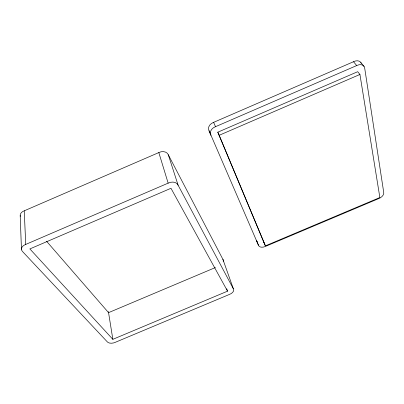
<?xml version="1.0" encoding="UTF-8"?>
<svg xmlns="http://www.w3.org/2000/svg" width="404" height="404" viewBox="0 0 404 404"><rect width="100%" height="100%" fill="white"/><g stroke="black" fill="none" stroke-linecap="round" stroke-linejoin="round"><path stroke-width="0.61" d="M209.06 130.805L258.434 245.167A5.616 3.57 -23 0 0 265.569 246.349L378.609 198.637A5.818 3.535 -31.4 0 0 383.699 192.248L364.772 68.64A7.358 5.257 -40.7 0 0 356.692 65.574L215.509 126.694A6.918 5.414 -24.4 0 0 210.893 135.178L209.06 130.805A6.858 5.409 -24.5 0 1 213.62 122.351L353.54 61.721A7.297 5.247 -41 0 1 361.226 63.201M24.24 210.822L158.817 152.576A6.772 5.262 -15.9 0 1 168.317 154.803L222.882 259.307L233.335 288.739A5.767 3.444 -19.4 0 1 229.361 294.466L115.514 342.233A5.848 3.303 -12.1 0 1 107.166 341.718L22.892 251.914A7.439 4.924 -4 0 1 25.73 244.41L24.24 210.822A7.04 4.909 -2.2 0 0 20.326 216.307M264.075 242.784L217.806 132.189L357.697 71.7L359.934 74.462L379.866 197.536L265.403 245.859L263.706 242.036M265.403 245.859L219.16 135.3L359.934 74.462M25.73 244.41L168.15 183.143A7.166 5.287 -16.5 0 1 178.119 185.224L233.335 288.739M215.403 267.544L108.56 312.646L46.601 241.309M227.548 291.168L170.978 188.289L29.871 248.92L112.847 339.33L227.548 291.168L226.73 288.804M360.848 62.519L364.044 66.362M353.54 61.721L356.692 65.574M213.62 122.351L215.509 126.694M217.806 132.189L219.16 135.3M258.434 245.167L256.611 240.829A5.575 3.575 -23 0 0 257.5 242.132M168.317 154.803L178.119 185.224M158.817 152.576L168.15 183.143M108.393 311.62L112.847 339.33M20.2 215.595L21.447 249.283M222.882 259.307A5.51 3.5 -19.3 0 1 223.23 261.317"/></g></svg>
